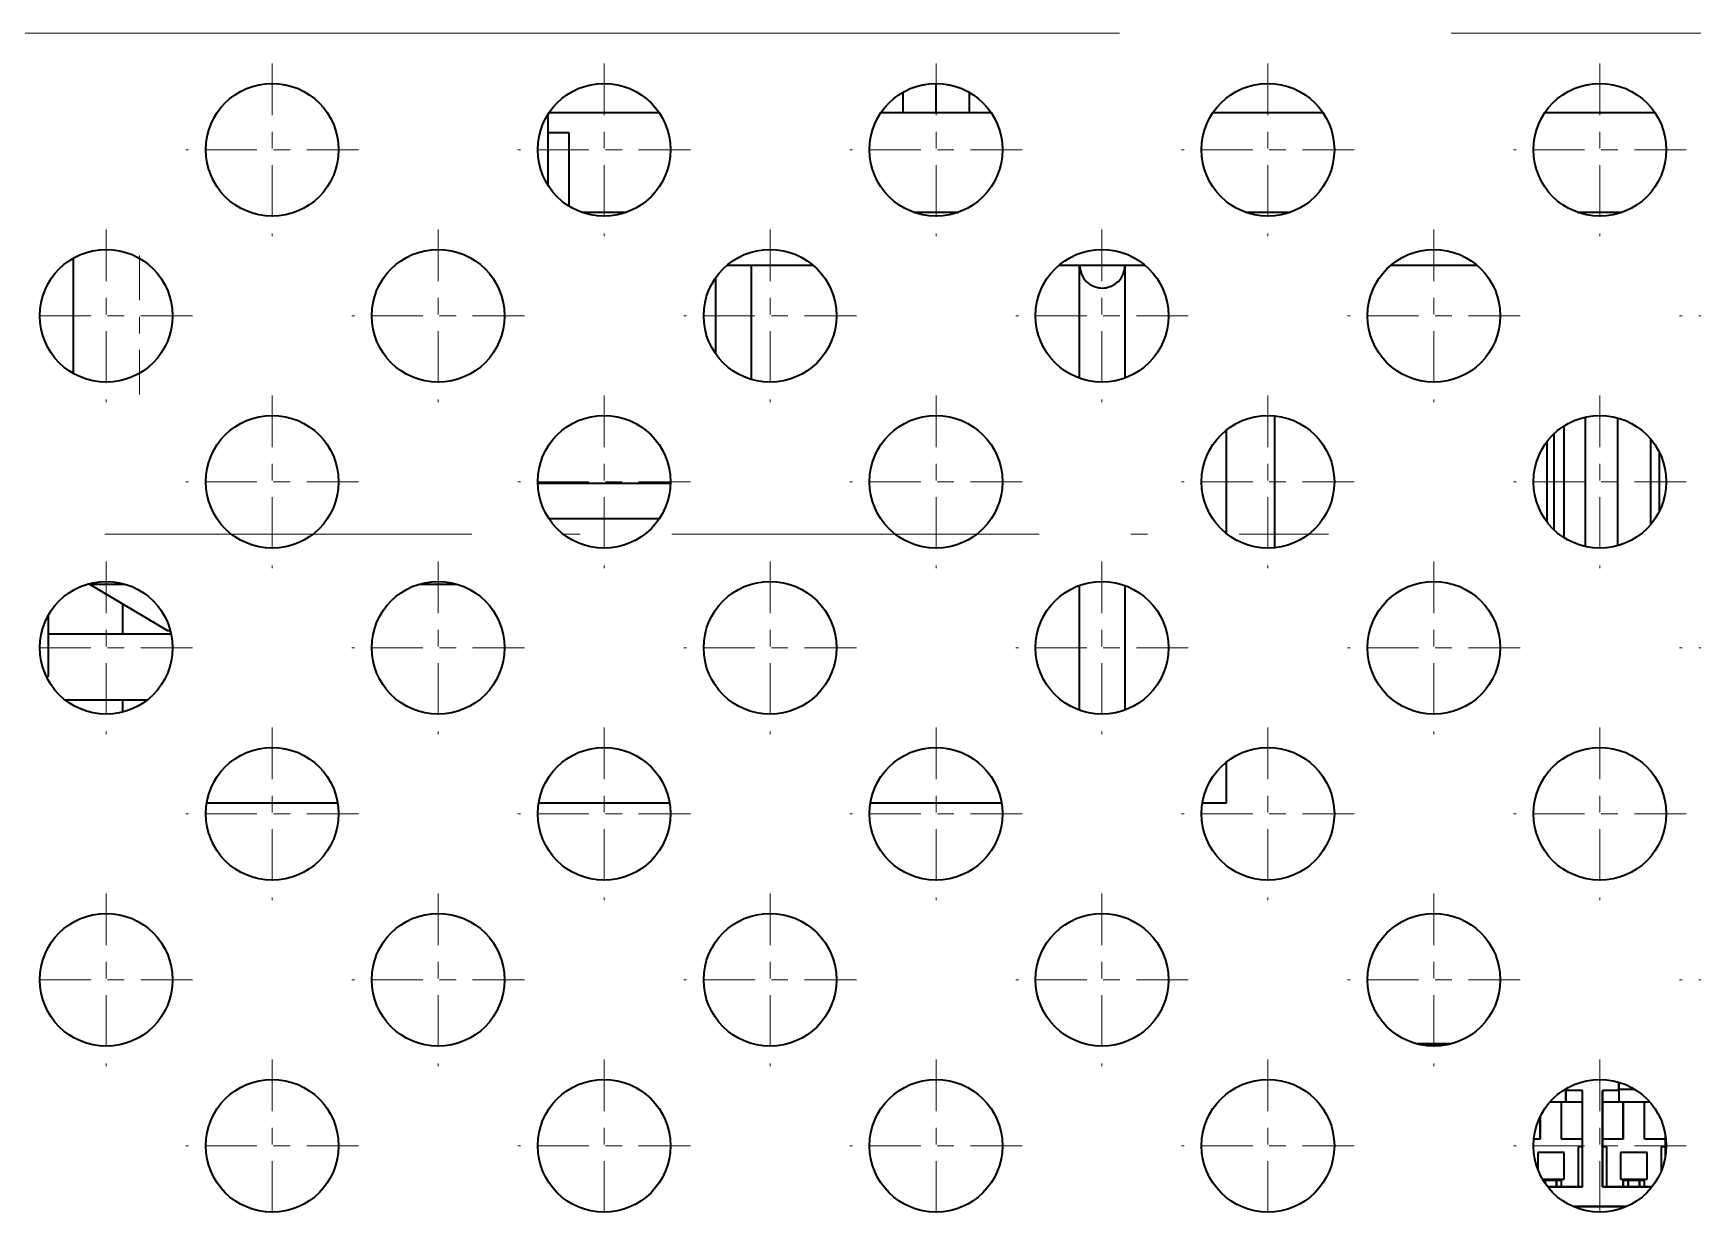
# Model space of a CAD drawing. Extents: x 23 to 417, y 3 to 294.
# Drawn here: x 60.75 to 70.75, y 153.2 to 160.34 of the extents above; entities that cross this region are included whole.
import ezdxf

# ---------------------------------------------------------------- set-up
doc = ezdxf.new("R2010")
doc.units = 0
doc.linetypes.add('DASHDOT', pattern=[18.5, 12, -3, 0.5, -3])
doc.linetypes.add('PHANTOM', pattern=[20, 10, -2, 2, -2, 2, -2])
doc.layers.get('0').update_dxf_attribs({"lineweight": 13})

# ---------------------------------------------------------------- blocks, each defined once
blk = doc.blocks.new('BLOCK4297')
at = {"color": 7, "linetype": 'DASHDOT', "lineweight": 13, "ltscale": 0.13}
for p, q in [((-50, 12.3), (-50, 7.1)), ((-47.4, 9.7), (-52.6, 9.7))]:
    blk.add_line(p, q, dxfattribs=at)
blk = doc.blocks.new('BLOCK4299')
at = {"color": 7, "linetype": 'DASHDOT', "lineweight": 13, "ltscale": 0.13}
for p, q in [((-45, 17.3), (-45, 12.1)), ((-42.4, 14.7), (-47.6, 14.7))]:
    blk.add_line(p, q, dxfattribs=at)
blk = doc.blocks.new('BLOCK4301')
at = {"color": 7, "linetype": 'DASHDOT', "lineweight": 13, "ltscale": 0.13}
for p, q in [((-40, 12.3), (-40, 7.1)), ((-37.4, 9.7), (-42.6, 9.7))]:
    blk.add_line(p, q, dxfattribs=at)
blk = doc.blocks.new('BLOCK4302')
at = {"color": 7, "linetype": 'DASHDOT', "lineweight": 13, "ltscale": 0.13}
for p, q in [((-45, 7.3), (-45, 2.1)), ((-42.4, 4.7), (-47.6, 4.7))]:
    blk.add_line(p, q, dxfattribs=at)
blk = doc.blocks.new('BLOCK4307')
at = {"color": 7, "linetype": 'DASHDOT', "lineweight": 13, "ltscale": 0.13}
for p, q in [((-35, 7.3), (-35, 2.1)), ((-32.4, 4.7), (-37.6, 4.7))]:
    blk.add_line(p, q, dxfattribs=at)
blk = doc.blocks.new('BLOCK4309')
at = {"color": 7, "linetype": 'DASHDOT', "lineweight": 13, "ltscale": 0.13}
for p, q in [((-35, 17.3), (-35, 12.1)), ((-32.4, 14.7), (-37.6, 14.7))]:
    blk.add_line(p, q, dxfattribs=at)
blk = doc.blocks.new('BLOCK4310')
at = {"color": 7, "linetype": 'DASHDOT', "lineweight": 13, "ltscale": 0.13}
for p, q in [((-30, 12.3), (-30, 7.1)), ((-27.4, 9.7), (-32.6, 9.7))]:
    blk.add_line(p, q, dxfattribs=at)
blk = doc.blocks.new('BLOCK4312')
at = {"color": 7, "linetype": 'DASHDOT', "lineweight": 13, "ltscale": 0.13}
for p, q in [((-25, 7.3), (-25, 2.1)), ((-22.4, 4.7), (-27.6, 4.7))]:
    blk.add_line(p, q, dxfattribs=at)
blk = doc.blocks.new('BLOCK4316')
at = {"color": 7, "linetype": 'DASHDOT', "lineweight": 13, "ltscale": 0.13}
for p, q in [((-25, 17.3), (-25, 12.1)), ((-22.4, 14.7), (-27.6, 14.7))]:
    blk.add_line(p, q, dxfattribs=at)
blk = doc.blocks.new('BLOCK4318')
at = {"color": 7, "linetype": 'DASHDOT', "lineweight": 13, "ltscale": 0.13}
for p, q in [((-20, 12.3), (-20, 7.1)), ((-17.4, 9.7), (-22.6, 9.7))]:
    blk.add_line(p, q, dxfattribs=at)
blk = doc.blocks.new('BLOCK4320')
at = {"color": 7, "linetype": 'DASHDOT', "lineweight": 13, "ltscale": 0.13}
for p, q in [((-15, 17.3), (-15, 12.1)), ((-12.4, 14.7), (-17.6, 14.7))]:
    blk.add_line(p, q, dxfattribs=at)
blk = doc.blocks.new('BLOCK4322')
at = {"color": 7, "linetype": 'DASHDOT', "lineweight": 13, "ltscale": 0.13}
for p, q in [((-15, 7.3), (-15, 2.1)), ((-12.4, 4.7), (-17.6, 4.7))]:
    blk.add_line(p, q, dxfattribs=at)
blk = doc.blocks.new('BLOCK4329')
at = {"color": 7, "linetype": 'DASHDOT', "lineweight": 13, "ltscale": 0.13}
for p, q in [((-10, 12.3), (-10, 7.1)), ((-7.4, 9.7), (-12.6, 9.7))]:
    blk.add_line(p, q, dxfattribs=at)
blk = doc.blocks.new('BLOCK4330')
at = {"color": 7, "linetype": 'DASHDOT', "lineweight": 13, "ltscale": 0.13}
for p, q in [((-5, 17.3), (-5, 12.1)), ((-2.4, 14.7), (-7.6, 14.7))]:
    blk.add_line(p, q, dxfattribs=at)
blk = doc.blocks.new('BLOCK4332')
at = {"color": 7, "linetype": 'DASHDOT', "lineweight": 13, "ltscale": 0.13}
for p, q in [((-5, 7.3), (-5, 2.1)), ((-2.4, 4.7), (-7.6, 4.7))]:
    blk.add_line(p, q, dxfattribs=at)
blk = doc.blocks.new('BLOCK4335')
at = {"color": 7, "linetype": 'DASHDOT', "lineweight": 13, "ltscale": 0.13}
for p, q in [((0, 12.3), (0, 7.1)), ((2.6, 9.7), (-2.6, 9.7))]:
    blk.add_line(p, q, dxfattribs=at)
blk = doc.blocks.new('BLOCK4388')
at = {"color": 7, "linetype": 'DASHDOT', "lineweight": 13, "ltscale": 0.13}
for p, q in [((-45, 37.3), (-45, 32.1)), ((-42.4, 34.7), (-47.6, 34.7))]:
    blk.add_line(p, q, dxfattribs=at)
blk = doc.blocks.new('BLOCK4389')
at = {"color": 7, "linetype": 'DASHDOT', "lineweight": 13, "ltscale": 0.13}
for p, q in [((-45, 27.3), (-45, 22.1)), ((-42.4, 24.7), (-47.6, 24.7))]:
    blk.add_line(p, q, dxfattribs=at)
blk = doc.blocks.new('BLOCK4390')
at = {"color": 7, "linetype": 'DASHDOT', "lineweight": 13, "ltscale": 0.13}
for p, q in [((-35, 27.3), (-35, 22.1)), ((-32.4, 24.7), (-37.6, 24.7))]:
    blk.add_line(p, q, dxfattribs=at)
blk = doc.blocks.new('BLOCK4391')
at = {"color": 7, "linetype": 'DASHDOT', "lineweight": 13, "ltscale": 0.13}
for p, q in [((-30, 32.3), (-30, 27.1)), ((-27.4, 29.7), (-32.6, 29.7))]:
    blk.add_line(p, q, dxfattribs=at)
blk = doc.blocks.new('BLOCK4392')
at = {"color": 7, "linetype": 'DASHDOT', "lineweight": 13, "ltscale": 0.13}
for p, q in [((-30, 22.3), (-30, 17.1)), ((-27.4, 19.7), (-32.6, 19.7))]:
    blk.add_line(p, q, dxfattribs=at)
blk = doc.blocks.new('BLOCK4393')
at = {"color": 7, "linetype": 'DASHDOT', "lineweight": 13, "ltscale": 0.13}
for p, q in [((-20, 32.3), (-20, 27.1)), ((-17.4, 29.7), (-22.6, 29.7))]:
    blk.add_line(p, q, dxfattribs=at)
blk = doc.blocks.new('BLOCK4394')
at = {"color": 7, "linetype": 'DASHDOT', "lineweight": 13, "ltscale": 0.13}
for p, q in [((-15, 27.3), (-15, 22.1)), ((-12.4, 24.7), (-17.6, 24.7))]:
    blk.add_line(p, q, dxfattribs=at)
blk = doc.blocks.new('BLOCK4395')
at = {"color": 7, "linetype": 'DASHDOT', "lineweight": 13, "ltscale": 0.13}
for p, q in [((-10, 22.3), (-10, 17.1)), ((-7.4, 19.7), (-12.6, 19.7))]:
    blk.add_line(p, q, dxfattribs=at)
blk = doc.blocks.new('BLOCK4396')
at = {"color": 7, "linetype": 'DASHDOT', "lineweight": 13, "ltscale": 0.13}
for p, q in [((-5, 37.3), (-5, 32.1)), ((-2.4, 34.7), (-7.6, 34.7))]:
    blk.add_line(p, q, dxfattribs=at)
blk = doc.blocks.new('BLOCK4397')
at = {"color": 7, "linetype": 'DASHDOT', "lineweight": 13, "ltscale": 0.13}
for p, q in [((0, 22.3), (0, 17.1)), ((2.6, 19.7), (-2.6, 19.7))]:
    blk.add_line(p, q, dxfattribs=at)
blk = doc.blocks.new('BLOCK4413')
at = {"color": 7, "linetype": 'DASHDOT', "lineweight": 13, "ltscale": 0.13}
for p, q in [((-50, 22.3), (-50, 17.1)), ((-47.4, 19.7), (-52.6, 19.7))]:
    blk.add_line(p, q, dxfattribs=at)
blk = doc.blocks.new('BLOCK4414')
at = {"color": 7, "linetype": 'DASHDOT', "lineweight": 13, "ltscale": 0.13}
for p, q in [((-40, 32.3), (-40, 27.1)), ((-37.4, 29.7), (-42.6, 29.7))]:
    blk.add_line(p, q, dxfattribs=at)
blk = doc.blocks.new('BLOCK4415')
at = {"color": 7, "linetype": 'DASHDOT', "lineweight": 13, "ltscale": 0.13}
for p, q in [((-35, 37.3), (-35, 32.1)), ((-32.4, 34.7), (-37.6, 34.7))]:
    blk.add_line(p, q, dxfattribs=at)
blk = doc.blocks.new('BLOCK4416')
at = {"color": 7, "linetype": 'DASHDOT', "lineweight": 13, "ltscale": 0.13}
for p, q in [((-25, 37.3), (-25, 32.1)), ((-22.4, 34.7), (-27.6, 34.7))]:
    blk.add_line(p, q, dxfattribs=at)
blk = doc.blocks.new('BLOCK4417')
at = {"color": 7, "linetype": 'DASHDOT', "lineweight": 13, "ltscale": 0.13}
for p, q in [((-20, 22.3), (-20, 17.1)), ((-17.4, 19.7), (-22.6, 19.7))]:
    blk.add_line(p, q, dxfattribs=at)
blk = doc.blocks.new('BLOCK4418')
at = {"color": 7, "linetype": 'DASHDOT', "lineweight": 13, "ltscale": 0.13}
for p, q in [((-5, 27.3), (-5, 22.1)), ((-2.4, 24.7), (-7.6, 24.7))]:
    blk.add_line(p, q, dxfattribs=at)
blk = doc.blocks.new('BLOCK4426')
at = {"color": 7, "linetype": 'DASHDOT', "lineweight": 13, "ltscale": 0.13}
for p, q in [((-50, 32.3), (-50, 27.1)), ((-47.4, 29.7), (-52.6, 29.7))]:
    blk.add_line(p, q, dxfattribs=at)
blk = doc.blocks.new('BLOCK4427')
at = {"color": 7, "linetype": 'DASHDOT', "lineweight": 13, "ltscale": 0.13}
for p, q in [((-25, 27.3), (-25, 22.1)), ((-22.4, 24.7), (-27.6, 24.7))]:
    blk.add_line(p, q, dxfattribs=at)
blk = doc.blocks.new('BLOCK4428')
at = {"color": 7, "linetype": 'DASHDOT', "lineweight": 13, "ltscale": 0.13}
for p, q in [((-10, 32.3), (-10, 27.1)), ((-7.4, 29.7), (-12.6, 29.7))]:
    blk.add_line(p, q, dxfattribs=at)
blk = doc.blocks.new('BLOCK4432')
at = {"color": 7, "linetype": 'DASHDOT', "lineweight": 13, "ltscale": 0.13}
for p, q in [((-40, 22.3), (-40, 17.1)), ((-37.4, 19.7), (-42.6, 19.7))]:
    blk.add_line(p, q, dxfattribs=at)
blk = doc.blocks.new('BLOCK4433')
at = {"color": 7, "linetype": 'DASHDOT', "lineweight": 13, "ltscale": 0.13}
for p, q in [((0, 32.3), (0, 27.1)), ((2.6, 29.7), (-2.6, 29.7))]:
    blk.add_line(p, q, dxfattribs=at)
blk = doc.blocks.new('BLOCK4435')
at = {"color": 7, "linetype": 'DASHDOT', "lineweight": 13, "ltscale": 0.13}
for p, q in [((-15, 37.3), (-15, 32.1)), ((-12.4, 34.7), (-17.6, 34.7))]:
    blk.add_line(p, q, dxfattribs=at)
blk = doc.blocks.new('BLOCK4442')
at = {"color": 7, "lineweight": 35, "ltscale": 0.021999}
blk.add_line((-25.001, 36.7), (-25.001, 35.82), dxfattribs=at)
at = {"color": 7, "lineweight": 35, "ltscale": 0.015289}
blk.add_line((-26.001, 36.432), (-26.001, 35.82), dxfattribs=at)
at = {"color": 7, "lineweight": 35, "ltscale": 0.015311}
blk.add_line((-24.001, 36.432), (-24.001, 35.82), dxfattribs=at)
at = {"color": 7, "lineweight": 35, "ltscale": 0.052676}
blk.add_line((-36.7, 35.753), (-36.7, 33.646), dxfattribs=at)
at = {"color": 7, "lineweight": 35, "ltscale": 0.082848}
for p, q in [((-36.657, 35.82), (-33.343, 35.82)), ((-6.657, 35.82), (-3.343, 35.82))]:
    blk.add_line(p, q, dxfattribs=at)
at = {"color": 7, "lineweight": 35, "ltscale": 0.016405}
blk.add_line((-26.657, 35.82), (-26.001, 35.82), dxfattribs=at)
at = {"color": 7, "lineweight": 35, "ltscale": 0.025}
for p, q in [((-26.001, 35.82), (-25.001, 35.82)), ((-25.001, 35.82), (-24.001, 35.82))]:
    blk.add_line(p, q, dxfattribs=at)
at = {"color": 7, "lineweight": 35, "ltscale": 0.016443}
blk.add_line((-24.001, 35.82), (-23.343, 35.82), dxfattribs=at)
at = {"color": 7, "lineweight": 35, "ltscale": 0.082847}
blk.add_line((-16.657, 35.82), (-13.343, 35.82), dxfattribs=at)
at = {"color": 7, "lineweight": 35, "ltscale": 0.015857}
blk.add_line((-36.7, 35.22), (-36.066, 35.22), dxfattribs=at)
blk.add_line((-36.7, 35.22), (-36.066, 35.22), dxfattribs=at)
at = {"color": 7, "lineweight": 35, "ltscale": 0.055311}
blk.add_line((-36.066, 35.22), (-36.066, 33.008), dxfattribs=at)
blk.add_line((-36.066, 35.22), (-36.066, 33.008), dxfattribs=at)
at = {"color": 7, "lineweight": 35, "ltscale": 0.034124}
for p, q in [((-35.682, 32.82), (-34.317, 32.82)), ((-25.682, 32.82), (-24.317, 32.82)), ((-15.682, 32.82), (-14.317, 32.82)), ((-5.682, 32.82), (-4.317, 32.82))]:
    blk.add_line(p, q, dxfattribs=at)
at = {"color": 7, "lineweight": 35, "ltscale": 0.086602}
blk.add_line((-51, 31.432), (-51, 27.968), dxfattribs=at)
at = {"color": 7, "lineweight": 35, "ltscale": 0.064989}
for p, q in [((-31.3, 31.22), (-28.7, 31.22)), ((-21.3, 31.22), (-18.7, 31.22)), ((-11.3, 31.22), (-8.7, 31.22))]:
    blk.add_line(p, q, dxfattribs=at)
at = {"color": 7, "lineweight": 35, "ltscale": 0.085959}
blk.add_line((-30.566, 31.22), (-30.566, 27.782), dxfattribs=at)
blk.add_line((-30.566, 31.22), (-30.566, 27.782), dxfattribs=at)
at = {"color": 7, "lineweight": 35, "ltscale": 0.085055}
blk.add_line((-20.676, 27.818), (-20.676, 31.22), dxfattribs=at)
at = {"color": 7, "lineweight": 35, "ltscale": 0.084895}
blk.add_line((-19.306, 27.824), (-19.306, 31.22), dxfattribs=at)
at = {"color": 7, "lineweight": 35, "ltscale": 0.057539}
blk.add_line((-31.636, 28.549), (-31.636, 30.851), dxfattribs=at)
blk.add_line((-31.636, 28.549), (-31.636, 30.851), dxfattribs=at)
at = {"color": 7, "lineweight": 35, "ltscale": 0.000432696}
blk.add_line((-50.013, 27.7), (-49.995, 27.7), dxfattribs=at)
at = {"color": 7, "lineweight": 35, "ltscale": 0.000499404}
blk.add_line((-39.965, 27.7), (-39.985, 27.7), dxfattribs=at)
at = {"color": 7, "lineweight": 35, "ltscale": 0.099503}
blk.add_line((-14.801, 26.69), (-14.801, 22.71), dxfattribs=at)
at = {"color": 7, "lineweight": 35, "ltscale": 0.097683}
blk.add_line((-5.428, 22.746), (-5.428, 26.654), dxfattribs=at)
at = {"color": 7, "lineweight": 35, "ltscale": 0.09631}
blk.add_line((-4.462, 22.774), (-4.462, 26.626), dxfattribs=at)
at = {"color": 7, "lineweight": 35, "ltscale": 0.078002}
blk.add_line((-16.251, 23.14), (-16.251, 26.26), dxfattribs=at)
at = {"color": 7, "lineweight": 35, "ltscale": 0.07229}
blk.add_line((-6.382, 23.254), (-6.382, 26.146), dxfattribs=at)
at = {"color": 7, "lineweight": 35, "ltscale": 0.084339}
blk.add_line((-6.075, 23.013), (-6.075, 26.387), dxfattribs=at)
at = {"color": 7, "lineweight": 35, "ltscale": 0.059949}
blk.add_line((-6.601, 25.899), (-6.601, 23.501), dxfattribs=at)
at = {"color": 7, "lineweight": 35, "ltscale": 0.063908}
blk.add_line((-3.462, 23.422), (-3.462, 25.978), dxfattribs=at)
at = {"color": 7, "lineweight": 35, "ltscale": 0.044117}
blk.add_line((-3.205, 23.818), (-3.205, 25.582), dxfattribs=at)
at = {"color": 7, "lineweight": 35, "ltscale": 0.099975}
blk.add_line((-36.999, 24.655), (-33, 24.655), dxfattribs=at)
blk.add_line((-36.999, 24.655), (-33, 24.655), dxfattribs=at)
at = {"color": 7, "lineweight": 35, "ltscale": 0.083019}
blk.add_line((-33.34, 23.585), (-36.66, 23.585), dxfattribs=at)
blk.add_line((-33.34, 23.585), (-36.66, 23.585), dxfattribs=at)
at = {"color": 7, "lineweight": 35, "ltscale": 0.001477}
blk.add_line((-50.501, 21.62), (-50.56, 21.62), dxfattribs=at)
blk.add_line((-50.501, 21.62), (-50.56, 21.62), dxfattribs=at)
at = {"color": 7, "lineweight": 35, "ltscale": 0.000406109}
blk.add_line((-50.501, 21.636), (-50.501, 21.62), dxfattribs=at)
blk.add_line((-50.501, 21.636), (-50.501, 21.62), dxfattribs=at)
at = {"color": 7, "lineweight": 35, "ltscale": 0.068385}
blk.add_line((-50.501, 21.62), (-48.151, 20.22), dxfattribs=at)
blk.add_line((-50.501, 21.62), (-48.151, 20.22), dxfattribs=at)
at = {"color": 7, "lineweight": 35, "ltscale": 0.026515}
blk.add_line((-50.501, 21.62), (-49.44, 21.62), dxfattribs=at)
blk.add_line((-50.501, 21.62), (-49.44, 21.62), dxfattribs=at)
at = {"color": 7, "lineweight": 35, "ltscale": 0.027991}
blk.add_line((-40.56, 21.62), (-39.44, 21.62), dxfattribs=at)
blk.add_line((-40.56, 21.62), (-39.44, 21.62), dxfattribs=at)
at = {"color": 7, "lineweight": 35, "ltscale": 0.094109}
blk.add_line((-20.676, 17.818), (-20.676, 21.582), dxfattribs=at)
at = {"color": 7, "lineweight": 35, "ltscale": 0.09379}
blk.add_line((-19.306, 17.824), (-19.306, 21.576), dxfattribs=at)
at = {"color": 7, "lineweight": 35, "ltscale": 0.022606}
blk.add_line((-49.501, 20.12), (-49.501, 21.024), dxfattribs=at)
at = {"color": 7, "lineweight": 35, "ltscale": 0.04617}
blk.add_line((-51.751, 20.667), (-51.751, 18.82), dxfattribs=at)
blk.add_line((-51.751, 20.667), (-51.751, 18.82), dxfattribs=at)
at = {"color": 7, "lineweight": 35, "ltscale": 0.092654}
blk.add_line((-51.751, 20.12), (-48.045, 20.12), dxfattribs=at)
blk.add_line((-51.751, 20.12), (-48.045, 20.12), dxfattribs=at)
at = {"color": 7, "lineweight": 35, "ltscale": 0.002049}
blk.add_line((-48.151, 20.22), (-48.069, 20.22), dxfattribs=at)
blk.add_line((-48.151, 20.22), (-48.069, 20.22), dxfattribs=at)
at = {"color": 7, "lineweight": 35, "ltscale": 0.001131}
blk.add_line((-51.751, 18.82), (-51.796, 18.82), dxfattribs=at)
blk.add_line((-51.751, 18.82), (-51.796, 18.82), dxfattribs=at)
at = {"color": 7, "lineweight": 35, "ltscale": 0.061314}
blk.add_line((-48.774, 18.12), (-51.226, 18.12), dxfattribs=at)
blk.add_line((-48.774, 18.12), (-51.226, 18.12), dxfattribs=at)
at = {"color": 7, "lineweight": 35, "ltscale": 0.008917}
blk.add_line((-49.501, 17.763), (-49.501, 18.12), dxfattribs=at)
at = {"color": 7, "lineweight": 35, "ltscale": 0.006215}
blk.add_line((-16.251, 16.012), (-16.251, 16.26), dxfattribs=at)
at = {"color": 7, "lineweight": 35, "ltscale": 0.02479}
blk.add_line((-16.251, 15.02), (-16.251, 16.012), dxfattribs=at)
at = {"color": 7, "lineweight": 35, "ltscale": 0.098711}
for p, q in [((-43.026, 15.02), (-46.974, 15.02)), ((-33.026, 15.02), (-36.974, 15.02)), ((-23.026, 15.02), (-26.974, 15.02))]:
    blk.add_line(p, q, dxfattribs=at)
at = {"color": 7, "lineweight": 35, "ltscale": 0.01807}
blk.add_line((-16.251, 15.02), (-16.974, 15.02), dxfattribs=at)
at = {"color": 7, "lineweight": 35, "ltscale": 0.025406}
for p, q in [((-10.508, 7.766), (-9.492, 7.766)), ((-9.492, 7.766), (-10.508, 7.766))]:
    blk.add_line(p, q, dxfattribs=at)
at = {"color": 7, "lineweight": 35, "ltscale": 0.006242}
for p, q in [((-4.424, 6.615), (-4.424, 6.366)), ((-4.424, 6.366), (-4.424, 6.615))]:
    blk.add_line(p, q, dxfattribs=at)
at = {"color": 7, "lineweight": 35, "ltscale": 0.012057}
blk.add_line((-6.024, 6.016), (-6.506, 6.016), dxfattribs=at)
blk.add_line((-6.024, 6.016), (-6.506, 6.016), dxfattribs=at)
at = {"color": 7, "lineweight": 35, "ltscale": 0.027888}
for p, q in [((-6.16, 4.9), (-6.16, 6.016)), ((-6.16, 4.9), (-6.16, 6.016)), ((-4.3, 6.016), (-4.3, 4.9)), ((-4.3, 4.9), (-4.3, 6.016)), ((-3.66, 4.9), (-3.66, 6.016)), ((-3.66, 4.9), (-3.66, 6.016))]:
    blk.add_line(p, q, dxfattribs=at)
at = {"color": 7, "lineweight": 35, "ltscale": 0.00073346}
blk.add_line((-6.053, 6.4), (-6.024, 6.4), dxfattribs=at)
blk.add_line((-6.053, 6.4), (-6.024, 6.4), dxfattribs=at)
at = {"color": 7, "lineweight": 35, "ltscale": 0.001308}
blk.add_line((-6.024, 6.366), (-6.024, 6.418), dxfattribs=at)
blk.add_line((-6.024, 6.366), (-6.024, 6.418), dxfattribs=at)
at = {"color": 7, "lineweight": 35, "ltscale": 0.0125}
for p, q in [((-5.524, 6.366), (-6.024, 6.366)), ((-5.524, 6.366), (-6.024, 6.366)), ((-5.524, 6.016), (-6.024, 6.016)), ((-5.524, 6.016), (-6.024, 6.016)), ((-4.424, 6.366), (-4.924, 6.366)), ((-4.424, 6.366), (-4.924, 6.366)), ((-4.424, 6.016), (-4.924, 6.016)), ((-4.424, 6.016), (-4.924, 6.016))]:
    blk.add_line(p, q, dxfattribs=at)
at = {"color": 7, "lineweight": 35, "ltscale": 0.00875}
for p, q in [((-6.024, 6.016), (-6.024, 6.366)), ((-6.024, 6.366), (-6.024, 6.016)), ((-4.424, 6.366), (-4.424, 6.016)), ((-4.424, 6.366), (-4.424, 6.016))]:
    blk.add_line(p, q, dxfattribs=at)
at = {"color": 7, "lineweight": 35, "ltscale": 0.0725}
for p, q in [((-5.524, 3.466), (-5.524, 6.366)), ((-5.524, 3.466), (-5.524, 6.366)), ((-4.924, 6.366), (-4.924, 3.466)), ((-4.924, 3.466), (-4.924, 6.366))]:
    blk.add_line(p, q, dxfattribs=at)
at = {"color": 7, "lineweight": 35, "ltscale": 0.011937}
blk.add_line((-4.424, 6.4), (-3.946, 6.4), dxfattribs=at)
blk.add_line((-4.424, 6.4), (-3.946, 6.4), dxfattribs=at)
at = {"color": 7, "lineweight": 35, "ltscale": 0.0225}
blk.add_line((-3.524, 6.016), (-4.424, 6.016), dxfattribs=at)
blk.add_line((-3.524, 6.016), (-4.424, 6.016), dxfattribs=at)
at = {"color": 7, "lineweight": 35, "ltscale": 0.000851604}
for p, q in [((-3.524, 6.016), (-3.524, 6.05)), ((-3.524, 6.05), (-3.524, 6.016))]:
    blk.add_line(p, q, dxfattribs=at)
at = {"color": 7, "lineweight": 35, "ltscale": 0.000761092}
blk.add_line((-3.494, 6.016), (-3.524, 6.016), dxfattribs=at)
blk.add_line((-3.494, 6.016), (-3.524, 6.016), dxfattribs=at)
at = {"color": 7, "lineweight": 35, "ltscale": 0.016788}
for p, q in [((-6.8, 5.572), (-6.8, 4.9)), ((-6.8, 4.9), (-6.8, 5.572))]:
    blk.add_line(p, q, dxfattribs=at)
at = {"color": 7, "lineweight": 35, "ltscale": 0.01547}
blk.add_line((-3.024, 4.391), (-3.024, 5.009), dxfattribs=at)
blk.add_line((-3.024, 4.391), (-3.024, 5.009), dxfattribs=at)
at = {"color": 7, "lineweight": 35, "ltscale": 0.004747}
blk.add_line((-6.8, 4.9), (-6.99, 4.9), dxfattribs=at)
blk.add_line((-6.8, 4.9), (-6.99, 4.9), dxfattribs=at)
at = {"color": 7, "lineweight": 35, "ltscale": 0.0159}
for p, q in [((-5.524, 4.9), (-6.16, 4.9)), ((-5.524, 4.9), (-6.16, 4.9)), ((-3.024, 4.9), (-3.66, 4.9)), ((-3.024, 4.9), (-3.66, 4.9))]:
    blk.add_line(p, q, dxfattribs=at)
at = {"color": 7, "lineweight": 35, "ltscale": 0.003125}
for p, q in [((-5.524, 4.666), (-5.649, 4.666)), ((-5.524, 4.666), (-5.649, 4.666)), ((-4.799, 4.666), (-4.924, 4.666)), ((-4.799, 4.666), (-4.924, 4.666)), ((-3.024, 4.666), (-3.149, 4.666)), ((-3.024, 4.666), (-3.149, 4.666))]:
    blk.add_line(p, q, dxfattribs=at)
at = {"color": 7, "lineweight": 35, "ltscale": 0.03}
for p, q in [((-5.649, 4.666), (-5.649, 3.466)), ((-5.649, 4.666), (-5.649, 3.466)), ((-4.799, 4.666), (-4.799, 3.466)), ((-4.799, 4.666), (-4.799, 3.466))]:
    blk.add_line(p, q, dxfattribs=at)
at = {"color": 7, "lineweight": 35, "ltscale": 0.0156}
blk.add_line((-4.3, 4.9), (-4.924, 4.9), dxfattribs=at)
blk.add_line((-4.3, 4.9), (-4.924, 4.9), dxfattribs=at)
at = {"color": 7, "lineweight": 35, "ltscale": 0.018083}
blk.add_line((-3.149, 4.666), (-3.149, 3.942), dxfattribs=at)
blk.add_line((-3.149, 4.666), (-3.149, 3.942), dxfattribs=at)
at = {"color": 7, "lineweight": 35, "ltscale": 0.012352}
blk.add_line((-6.874, 4.496), (-6.874, 4.001), dxfattribs=at)
blk.add_line((-6.874, 4.496), (-6.874, 4.001), dxfattribs=at)
at = {"color": 7, "lineweight": 35, "ltscale": 0.02}
for p, q in [((-6.074, 4.496), (-6.874, 4.496)), ((-6.074, 4.496), (-6.874, 4.496)), ((-6.074, 3.696), (-6.074, 4.496)), ((-6.074, 3.696), (-6.074, 4.496)), ((-4.374, 4.496), (-4.374, 3.696)), ((-3.574, 4.496), (-4.374, 4.496)), ((-4.374, 4.496), (-4.374, 3.696)), ((-3.574, 4.496), (-4.374, 4.496)), ((-3.574, 3.696), (-3.574, 4.496)), ((-3.574, 3.696), (-3.574, 4.496)), ((-4.374, 3.696), (-3.574, 3.696)), ((-4.374, 3.696), (-3.574, 3.696))]:
    blk.add_line(p, q, dxfattribs=at)
at = {"color": 7, "lineweight": 35, "ltscale": 0.016386}
blk.add_line((-6.729, 3.696), (-6.074, 3.696), dxfattribs=at)
blk.add_line((-6.729, 3.696), (-6.074, 3.696), dxfattribs=at)
at = {"color": 7, "lineweight": 35, "ltscale": 0.001458}
blk.add_line((-6.708, 3.66), (-6.65, 3.66), dxfattribs=at)
blk.add_line((-6.708, 3.66), (-6.65, 3.66), dxfattribs=at)
at = {"color": 7, "lineweight": 35, "ltscale": 0.0085}
for p, q in [((-6.65, 3.66), (-6.31, 3.66)), ((-6.65, 3.66), (-6.31, 3.66)), ((-4.15, 3.66), (-3.81, 3.66)), ((-4.15, 3.66), (-3.81, 3.66))]:
    blk.add_line(p, q, dxfattribs=at)
at = {"color": 7, "lineweight": 35, "ltscale": 0.002256}
for p, q in [((-6.65, 3.66), (-6.65, 3.57)), ((-6.65, 3.57), (-6.65, 3.66))]:
    blk.add_line(p, q, dxfattribs=at)
at = {"color": 7, "lineweight": 35, "ltscale": 0.00375}
for p, q in [((-6.31, 3.66), (-6.16, 3.66)), ((-6.31, 3.66), (-6.16, 3.66)), ((-4.3, 3.66), (-4.15, 3.66)), ((-4.3, 3.66), (-4.15, 3.66)), ((-3.81, 3.66), (-3.66, 3.66)), ((-3.81, 3.66), (-3.66, 3.66))]:
    blk.add_line(p, q, dxfattribs=at)
at = {"color": 7, "lineweight": 35, "ltscale": 0.004862}
for p, q in [((-6.31, 3.66), (-6.31, 3.466)), ((-6.31, 3.466), (-6.31, 3.66)), ((-6.16, 3.466), (-6.16, 3.66)), ((-6.16, 3.466), (-6.16, 3.66)), ((-4.3, 3.66), (-4.3, 3.466)), ((-4.3, 3.466), (-4.3, 3.66)), ((-4.15, 3.66), (-4.15, 3.466)), ((-4.15, 3.466), (-4.15, 3.66)), ((-3.81, 3.66), (-3.81, 3.466)), ((-3.81, 3.466), (-3.81, 3.66)), ((-3.66, 3.466), (-3.66, 3.66)), ((-3.66, 3.466), (-3.66, 3.66))]:
    blk.add_line(p, q, dxfattribs=at)
at = {"color": 7, "lineweight": 35, "ltscale": 0.026239}
for p, q in [((-6.574, 3.466), (-5.524, 3.466)), ((-5.524, 3.466), (-6.574, 3.466))]:
    blk.add_line(p, q, dxfattribs=at)
at = {"color": 7, "lineweight": 35, "ltscale": 0.037443}
for p, q in [((-4.924, 3.466), (-3.426, 3.466)), ((-3.426, 3.466), (-4.924, 3.466))]:
    blk.add_line(p, q, dxfattribs=at)
at = {"color": 7, "lineweight": 35, "ltscale": 0.039845}
for p, q in [((-4.203, 2.866), (-5.797, 2.866)), ((-5.797, 2.866), (-4.203, 2.866))]:
    blk.add_line(p, q, dxfattribs=at)
at = {"color": 7, "lineweight": 35}
for centre in [(-45, 34.7), (-35, 34.7), (-25, 34.7), (-15, 34.7), (-5, 34.7), (-50, 29.7), (-40, 29.7), (-30, 29.7), (-20, 29.7), (-10, 29.7), (-45, 24.7), (-35, 24.7), (-25, 24.7), (-15, 24.7), (-5, 24.7), (-50, 19.7), (-40, 19.7), (-30, 19.7), (-20, 19.7), (-10, 19.7), (-45, 14.7), (-35, 14.7), (-25, 14.7), (-15, 14.7), (-5, 14.7), (-50, 9.7), (-40, 9.7), (-30, 9.7), (-20, 9.7), (-10, 9.7), (-45, 4.7), (-35, 4.7), (-25, 4.7), (-15, 4.7), (-5, 4.7)]:
    blk.add_circle(centre, 2, dxfattribs=at)
for start, end in [(180.0063, 359.9937), (351.0947, 359.9998), (260.7288, 280.5443)]:
    blk.add_arc((-19.991, 31.22), 0.685, start, end, dxfattribs=at)

msp = doc.modelspace()

# ---------------------------------------------------------------- linework, layer by layer
at = {"color": 7, "linetype": 'PHANTOM', "lineweight": 13}
msp.add_line((57.298, 160.341), (84.8475, 160.341), dxfattribs=at)
at = {"color": 7, "linetype": 'DASHDOT', "lineweight": 13, "ltscale": 0.022392}
msp.add_line((61.3932, 158.1641), (61.3932, 159.0598), dxfattribs=at)
at = {"color": 7, "linetype": 'DASHDOT', "lineweight": 13, "ltscale": 0.184337}
msp.add_line((61.1839, 157.3227), (68.5574, 157.3227), dxfattribs=at)

# ---------------------------------------------------------------- block references
at = {"lineweight": 0, "xscale": 0.2, "yscale": 0.2, "zscale": 0.2}
for name in ['BLOCK4442', 'BLOCK4388', 'BLOCK4415', 'BLOCK4416', 'BLOCK4435', 'BLOCK4396', 'BLOCK4426', 'BLOCK4414', 'BLOCK4391', 'BLOCK4393', 'BLOCK4428', 'BLOCK4433', 'BLOCK4389', 'BLOCK4390', 'BLOCK4427', 'BLOCK4394', 'BLOCK4418', 'BLOCK4413', 'BLOCK4432', 'BLOCK4392', 'BLOCK4417', 'BLOCK4395', 'BLOCK4397', 'BLOCK4299', 'BLOCK4309', 'BLOCK4316', 'BLOCK4320', 'BLOCK4330', 'BLOCK4297', 'BLOCK4301', 'BLOCK4310', 'BLOCK4318', 'BLOCK4329', 'BLOCK4335', 'BLOCK4302', 'BLOCK4307', 'BLOCK4312', 'BLOCK4322', 'BLOCK4332']:
    msp.add_blockref(name, (71.1932, 152.6987), dxfattribs=at)

doc.saveas('drawing.dxf')
